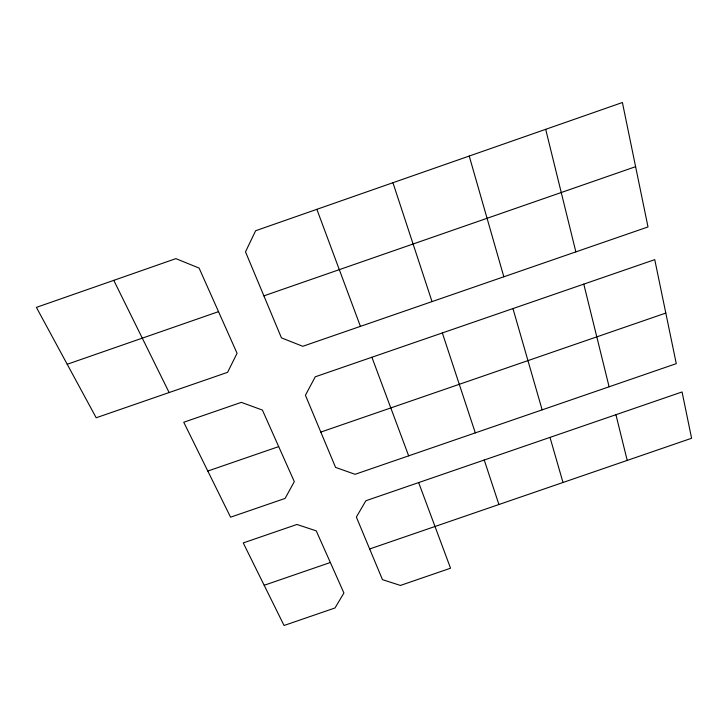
<?xml version="1.0" encoding="UTF-8"?>
<svg xmlns="http://www.w3.org/2000/svg" width="728" height="728" viewBox="0 0 728 728"><rect width="100%" height="100%" fill="white"/><g stroke="black" fill="none" stroke-linecap="round" stroke-linejoin="round"><path stroke-width="1.09" d="M113.777 280.353L175.858 258.631L199.099 268.077L237.064 353.28L227.6 372.327L96.187 417.763L36.4 307.38L113.777 280.353L169.133 392.556M392.938 182.719L255.637 230.74L245.5 251.843L281.454 337.874L302.775 346.3L648.011 226.936L622.404 102.512L392.938 182.719L432.032 301.601M67.213 364.264L218.537 311.639M263.873 295.868L635.617 166.676M371.899 357.248L315.251 376.813L305.423 395.249L335.562 467.385L355.064 474.31L676.276 363.645L654.754 259.641L371.899 357.248L408.654 455.828M207.808 471.052L230.576 517.189L285.094 498.416L294.303 481.627L262.408 410.073L241.314 402.366L183.747 422.24L207.808 471.052L278.678 446.61M320.793 432.086L665.829 313.058M550.004 437.392L682.063 391.955L691.6 438.265L369.651 548.967L356.356 517.053L365.875 500.746L550.004 437.392L562.99 482.464M264.191 585.266L330.348 562.498L343.907 593.001L335.017 607.962L284.047 625.489L243.252 542.924L296.933 524.469L316.234 530.858L330.348 562.498M369.651 548.967L382.491 579.67L400.427 585.439L450.541 568.204L418.646 482.573M316.871 209.346L360.415 326.353M442.342 332.942L475.302 432.878M484.238 460.032L498.917 504.495M542.133 409.828L512.958 308.572M469.232 156.065L503.831 276.776M615.934 414.723L627.208 460.369M545.7 129.357L575.857 251.879M583.792 284.129L609.099 386.777"/></g></svg>
